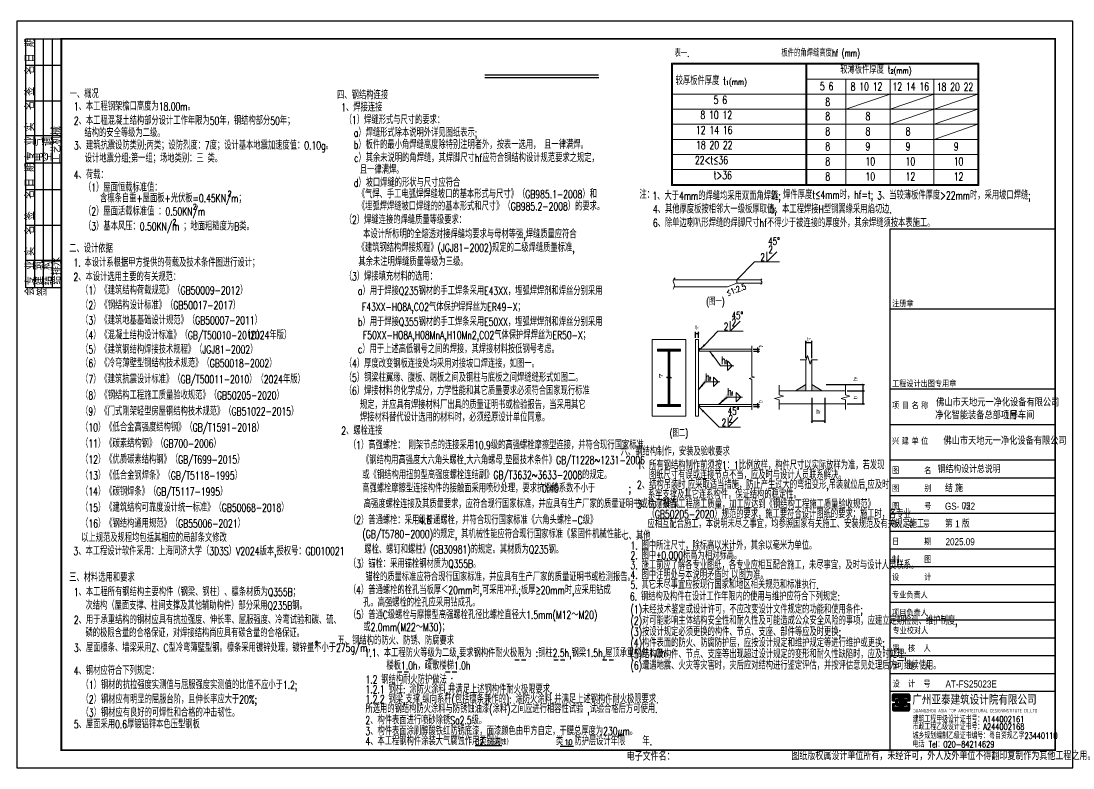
# Model space of a CAD drawing. Extents: x 250899 to 636064, y 268083 to 317384.
# Drawn here: x 576897 to 636064, y 271733 to 313733 of the extents above; entities that cross this region are included whole.
import ezdxf
from ezdxf.enums import TextEntityAlignment as Align

# ---------------------------------------------------------------- set-up
doc = ezdxf.new("R2010")
doc.units = 0
doc.header["$LTSCALE"] = 1000
doc.header["$MEASUREMENT"] = 0
doc.linetypes.add('HIDDEN', pattern=[0.375, 0.25, -0.125])
for name, color, linetype in [('13', 13, 'Continuous'), ('14', 14, 'Continuous'), ('_0', 7, 'Continuous'), ('DIM_SYMB', 3, 'Continuous'), ('PUB_TEXT', 7, 'Continuous'), ('PUB_TITLE', 4, 'Continuous'), ('TK', 7, 'HIDDEN'), ('填写', 3, 'Continuous')]:
    doc.layers.add(name, color=color, linetype=linetype)
doc.layers.add('TXT', color=2, linetype='Continuous', lineweight=20)
doc.styles.add('_HZTXT', font='gs_txt.shx', dxfattribs={"width": 0.8, "bigfont": 'gs_hztxt.shx'})
doc.styles.add('_TXT-1', font='TXT-1.shx', dxfattribs={"width": 0.6})
doc.styles.add('A', font='romans.shx', dxfattribs={"width": 0.7, "bigfont": 'hzdx.shx'})
doc.styles.add('DIM_FONT', font='SIMPLEX.shx', dxfattribs={"width": 0.8})
doc.styles.add('HT', font='simhei.ttf')
doc.styles.add('HZDX', font='txt.shx', dxfattribs={"width": 0.7, "bigfont": 'hztxt.shx'})
doc.styles.add('HZTXT', font='txt.shx', dxfattribs={"bigfont": 'hztxt.shx'})
doc.styles.add('hztxt0', font='romans.shx', dxfattribs={"bigfont": 'gbcbig0.shx'})
doc.styles.get("Standard").update_dxf_attribs({"font": 'gbenor.shx', "bigfont": 'gbcbig0.shx'})
doc.styles.add('宋体', font='SimSun.ttf', dxfattribs={"width": 0.7})
doc.styles.add('标注', font='civil-jg.shx', dxfattribs={"width": 0.8, "bigfont": 'hz-jg.shx'})
doc.dimstyles.new('1-100', dxfattribs={"dimscale": 100, "dimtxt": 2.5, "dimasz": 0.9, "dimexe": 0.9, "dimexo": 0.9, "dimgap": 0.63, "dimtad": 1, "dimdec": 0, "dimzin": 0, "dimdsep": 46, "dimtxsty": '标注', "dimblk": 'ARCHTICK', "dimcen": 0, "dimclrt": 7, "dimadec": 0, "dimazin": 0, "dimtfac": 1, "dimtdec": 0, "dimtix": 1, "dimtmove": 2, "dimatfit": 3, "dimfxl": 1, "dimtolj": 1, "dimtzin": 0, "dimarcsym": 0})
doc.dimstyles.new('1-150', dxfattribs={"dimscale": 150, "dimtxt": 2.5, "dimasz": 0.9, "dimexe": 0.9, "dimexo": 0.9, "dimgap": 0.63, "dimtad": 1, "dimdec": 0, "dimzin": 4, "dimdsep": 46, "dimtxsty": 'DIM_FONT', "dimblk": 'ARCHTICK', "dimcen": 0.09, "dimclrt": 7, "dimazin": 0, "dimtfac": 1, "dimtdec": 0, "dimtix": 1, "dimtmove": 2, "dimatfit": 3, "dimfxl": 1, "dimtolj": 1, "dimtzin": 0, "dimarcsym": 0})

# ---------------------------------------------------------------- blocks, each defined once
blk = doc.blocks.new('A$C393D5F54')
at = {"layer": '14'}
for p, q in [((0, 446), (0, 14446)), ((0, 14446), (2000, 14446)), ((500, 446), (500, 14446)), ((1000, 446), (1000, 14446)), ((1500, 446), (1500, 14446)), ((2000, 446), (2000, 14446)), ((2000, 12946), (0, 12946)), ((2000, 10946), (0, 10946)), ((2000, 8990), (0, 8990)), ((2000, 7446), (0, 7446)), ((2000, 5946), (0, 5946)), ((2000, 3946), (0, 3946)), ((2000, 1990), (0, 1990)), ((2000, 446), (0, 446))]:
    blk.add_line(p, q, dxfattribs=at)
at = {"layer": '14', "style": 'HZTXT', "width": 0.85}
for s, p in [('日 期', (462, 13105)), ('签  名', (466, 11238)), ('实  名', (466, 9238)), ('工艺机械', (1953, 7471)), ('专 业', (472, 7598)), ('电 气', (957, 7540)), ('空 调', (1460, 7558)), ('日 期', (462, 6105)), ('签  名', (466, 4238)), ('实  名', (466, 2238)), ('专 业', (480, 598)), ('建 筑', (967, 592)), ('结 构', (1470, 597)), ('给排水', (1970, 629)), ('会', (470, -3)), ('签', (1174, -27))]:
    blk.add_text(s, height=450, rotation=90, dxfattribs=at).set_placement(p)
blk = doc.blocks.new('弘吉车间2')
at = {"layer": '14'}
h = blk.add_hatch(dxfattribs=at)
h.set_pattern_fill('ANSI31', color=256, scale=100, angle=135, style=0)
h.set_pattern_definition([(180, (-226475.39, -78017.824), (-3e-15, -12.5), [])])
edge = h.paths.add_edge_path()
edge.add_line((-9011, 2855), (-9011, 2773))
edge.add_line((-9011, 2773), (-9152, 2773))
edge.add_line((-9152, 2773), (-9152, 3084))
edge.add_arc((-9062, 3084), 90, 90, 180, ccw=False)
edge.add_line((-9062, 3174), (-8271, 3174))
edge.add_arc((-8271, 3084), 90, 0, 90, ccw=False)
edge.add_line((-8181, 3084), (-8181, 2768))
edge.add_line((-8181, 2768), (-8311, 2768))
edge.add_line((-8311, 2768), (-8311, 2862))
edge.add_line((-8311, 2862), (-8282, 2862))
edge.add_line((-8282, 2862), (-8268, 2862))
edge.add_line((-8268, 2862), (-8268, 3074))
edge.add_line((-8268, 3074), (-9055, 3074))
edge.add_line((-9055, 3074), (-9055, 2855))
edge.add_line((-9055, 2855), (-9011, 2855))
h.paths.add_polyline_path([(-8629, 2622), (-8629, 3030), (-8321, 3030), (-8321, 2942), (-8535, 2942), (-8535, 2855), (-8362, 2855), (-8362, 2525), (-8542, 2525), (-8542, 2442), (-8320, 2442), (-8320, 2365), (-8628, 2365), (-8628, 2526), (-8697, 2526), (-8697, 2365), (-9006, 2365), (-9006, 2442), (-8784, 2442), (-8784, 2525), (-8963, 2525), (-8963, 2855), (-8790, 2855), (-8790, 2942), (-9004, 2942), (-9004, 3030), (-8697, 3030), (-8697, 2622)])
h.paths.add_polyline_path([(-8874, 2772), (-8776, 2772), (-8776, 2616), (-8874, 2616)], flags=16)
h.paths.add_polyline_path([(-8452, 2772), (-8549, 2772), (-8549, 2616), (-8452, 2616)], flags=16)
edge = h.paths.add_edge_path()
edge.add_line((-9011, 2525), (-9011, 2607))
edge.add_line((-9011, 2607), (-9152, 2607))
edge.add_line((-9152, 2607), (-9152, 2296))
edge.add_arc((-9062, 2296), 90, 180, 270)
edge.add_line((-9062, 2206), (-8271, 2206))
edge.add_arc((-8271, 2296), 90, 270, 360)
edge.add_line((-8181, 2296), (-8181, 2612))
edge.add_line((-8181, 2612), (-8311, 2612))
edge.add_line((-8311, 2612), (-8311, 2518))
edge.add_line((-8311, 2518), (-8282, 2518))
edge.add_line((-8282, 2518), (-8268, 2518))
edge.add_line((-8268, 2518), (-8268, 2306))
edge.add_line((-8268, 2306), (-9055, 2306))
edge.add_line((-9055, 2306), (-9055, 2525))
edge.add_line((-9055, 2525), (-9011, 2525))
for p, q in [((-9300, 29320), (-9300, 0)), ((-9300, 29320), (0, 29320)), ((-9300, 24820), (0, 24820)), ((-9300, 20320), (0, 20320)), ((-9300, 18320), (0, 18320)), ((-9300, 16320), (0, 16320)), ((-9300, 15320), (0, 15320)), ((-9300, 14320), (0, 14320)), ((-9300, 13320), (0, 13320)), ((-9300, 12320), (0, 12320)), ((-9300, 11320), (0, 11320)), ((-9300, 10320), (0, 10320)), ((-9300, 9320), (0, 9320)), ((-9300, 8320), (0, 8320)), ((-9300, 7320), (0, 7320)), ((-9300, 6320), (0, 6320)), ((-9300, 5320), (0, 5320)), ((-9300, 4320), (0, 4320)), ((-9300, 3320), (0, 3320)), ((-9300, 3320), (0, 3320))]:
    blk.add_line(p, q, dxfattribs=at)
for points in [[(-9011, 2855), (-9011, 2773), (-9152, 2773), (-9152, 3084, -0.414214), (-9062, 3174), (-8271, 3174, -0.414214), (-8181, 3084), (-8181, 2768), (-8311, 2768), (-8311, 2862), (-8282, 2862), (-8268, 2862), (-8268, 3074), (-9055, 3074), (-9055, 2855)], [(-9011, 2525), (-9011, 2607), (-9152, 2607), (-9152, 2296, 0.414214), (-9062, 2206), (-8271, 2206, 0.414214), (-8181, 2296), (-8181, 2612), (-8311, 2612), (-8311, 2518), (-8282, 2518), (-8268, 2518), (-8268, 2306), (-9055, 2306), (-9055, 2525)]]:
    blk.add_lwpolyline(points, format="xyb", close=True, dxfattribs=at)
blk.add_lwpolyline([(-8629, 2622), (-8629, 2622), (-8629, 3030), (-8321, 3030), (-8321, 2942), (-8535, 2942), (-8535, 2855), (-8362, 2855), (-8362, 2525), (-8542, 2525), (-8542, 2442), (-8320, 2442), (-8320, 2365), (-8628, 2365), (-8628, 2526), (-8697, 2526), (-8697, 2365), (-9006, 2365), (-9006, 2442), (-8784, 2442), (-8784, 2525), (-8963, 2525), (-8963, 2855), (-8790, 2855), (-8790, 2942), (-9004, 2942), (-9004, 3030), (-8697, 3030), (-8697, 2622), (-8629, 2622)], dxfattribs=at)
for points in [[(-8874, 2772), (-8776, 2772), (-8776, 2616), (-8874, 2616)], [(-8452, 2772), (-8549, 2772), (-8549, 2616), (-8452, 2616)]]:
    blk.add_lwpolyline(points, close=True, dxfattribs=at)
at = {"layer": '13', "color": 7, "style": '_HZTXT', "width": 0.85}
for s, height, p in [('佛山市天地元一净化设备有限公司', 417.91, (-6694, 19336)), ('净化智能装备总部项目-', 417.91, (-6750, 18616)), ('1号车间', 417.9, (-2815, 18616)), ('佛山市天地元一净化设备有限公司', 417.91, (-6282, 17179)), ('结 施', 400, (-6198, 14522)), ('GS-  /22', 400, (-6198, 13522)), ('第 1 版', 400, (-6198, 12522)), ('2025.09', 400, (-6166, 11522)), ('AT-FS25023E', 400, (-6166, 3522))]:
    blk.add_text(s, height=height, dxfattribs=at).set_placement(p)
at = {"layer": '13', "style": 'HZTXT', "width": 0.7}
for s, p in [('建筑工程甲级设计证书号：A144002161', (-8015, 1568)), ('市政工程乙级设计证书号：A244002168', (-8015, 1144)), ('城乡规划编制乙级证书编号：粤自资规乙字23440110', (-8015, 639)), ('电话 Tel：020-84214629', (-8015, 159))]:
    blk.add_text(s, height=350, rotation=359.99972, dxfattribs=at).set_placement(p)
at = {"layer": '14'}
for s, height, style, width, p in [('注册章', 350, '宋体', 0.82, (-9173, 24949)), ('工程设计出图专用章', 350, '宋体', 0.82, (-9173, 20449)), ('项', 350, '宋体', 0.82, (-9176, 19220)), ('目', 350, '宋体', 0.82, (-8632, 19220)), ('名', 350, '宋体', 0.82, (-8081, 19220)), ('称', 350, '宋体', 0.82, (-7542, 19220)), ('兴', 350, '宋体', 0.82, (-9176, 17220)), ('建', 350, '宋体', 0.82, (-8632, 17220)), ('单', 350, '宋体', 0.82, (-8081, 17220)), ('位', 350, '宋体', 0.82, (-7542, 17220)), ('图      名', 350, '宋体', 0.82, (-9176, 15566)), ('图      别', 350, '宋体', 0.82, (-9176, 14566)), ('图      号', 350, '宋体', 0.82, (-9176, 13566)), ('版  本  号', 350, '宋体', 0.82, (-9176, 12566)), ('日      期', 350, '宋体', 0.82, (-9176, 11566)), ('制      图', 350, '宋体', 0.82, (-9176, 10566)), ('设      计', 350, '宋体', 0.82, (-9176, 9566)), ('专业负责人', 350, '宋体', 0.82, (-9176, 8566)), ('项目负责人', 350, '宋体', 0.82, (-9176, 7566)), ('专业校对人', 350, '宋体', 0.82, (-9149, 6566, -24845)), ('审  核  人', 350, '宋体', 0.82, (-9149, 5566, -24845)), ('审  定  人', 350, '宋体', 0.82, (-9149, 4566, -24845)), ('设  计  号', 350, '宋体', 0.82, (-9149, 3566, -24845)), ('广州亚泰建筑设计院有限公司', 480, 'HT', 0.8, (-8033, 2612))]:
    blk.add_text(s, height=height, dxfattribs=dict(at, style=style, width=width)).set_placement(p)
at = {"layer": '14', "width": 0.8}
blk.add_text('GUANGZHOU ASIA TOP ARCHITECTURAL DESIGNINSTITUTE CO.,LTD', height=198, rotation=359.99972, dxfattribs=at).set_placement((-7987, 2124, -24845))
at = {"layer": '14', "style": 'hztxt0'}
for s, p in [('电子文件名：', (-24105, -584)), ('图纸版权属设计单位所有，未经许可，外人及外单位不得翻印复制作为其他工程之用。', (-14838, -548))]:
    blk.add_text(s, height=450, rotation=359.99972, dxfattribs=at).set_placement(p)
blk = doc.blocks.new('_ArchTick')
at = {"color": 0, "linetype": 'ByBlock', "const_width": 0.4}
blk.add_lwpolyline([(-0.5, -0.5), (0.5, 0.5)], dxfattribs=at)
blk = doc.blocks.new('*D202')
at = {"layer": 'Defpoints', "color": 0, "transparency": 16777216}
for p in [(623273, 292938), (623273, 292207), (624252, 292207)]:
    blk.add_point(p, dxfattribs=at)
at = {"layer": 'TXT', "color": 0, "lineweight": -2, "transparency": 16777216}
for p, q in [((623363, 292938), (624342, 292938)), ((624252, 292938), (624252, 292207)), ((623363, 292207), (624342, 292207))]:
    blk.add_line(p, q, dxfattribs=at)
at = {"layer": 'TXT', "color": 0, "lineweight": -2, "transparency": 16777216, "xscale": 90, "yscale": 90, "zscale": 90}
for p, rotation in [((624252, 292938), 90), ((624252, 292207), 270)]:
    blk.add_blockref('_ArchTick', p, dxfattribs=dict(at, rotation=rotation))
at = {"layer": 'TXT', "color": 7, "transparency": 16777216, "insert": (623817, 292573), "char_height": 250, "attachment_point": 5, "rotation": 90, "style": '标注'}
blk.add_mtext('\\A1;t{\\H0.5x;1}', dxfattribs=at)
blk = doc.blocks.new('*D203')
at = {"layer": 'Defpoints', "color": 0, "transparency": 16777216}
for p in [(622095, 293296), (623273, 292938), (624252, 292938)]:
    blk.add_point(p, dxfattribs=at)
at = {"layer": 'TXT', "color": 0, "lineweight": -2, "transparency": 16777216}
for p, q in [((622185, 293296), (624342, 293296)), ((623363, 292938), (624342, 292938)), ((624252, 293296), (624252, 292938))]:
    blk.add_line(p, q, dxfattribs=at)
at = {"layer": 'TXT', "color": 0, "lineweight": -2, "transparency": 16777216, "xscale": 90, "yscale": 90, "zscale": 90}
for p, rotation in [((624252, 293296), 90), ((624252, 292938), 270)]:
    blk.add_blockref('_ArchTick', p, dxfattribs=dict(at, rotation=rotation))
at = {"layer": 'TXT', "color": 7, "transparency": 16777216, "insert": (623837, 293596), "char_height": 250, "attachment_point": 5, "rotation": 90, "style": '标注'}
blk.add_mtext('\\A1;h{\\H0.5x;f}', dxfattribs=at)
blk = doc.blocks.new('*D204')
at = {"layer": 'Defpoints', "color": 0, "transparency": 16777216}
for p in [(621372, 292639), (622102, 292639), (621372, 291228)]:
    blk.add_point(p, dxfattribs=at)
at = {"layer": 'TXT', "color": 0, "lineweight": -2, "transparency": 16777216}
for p, q in [((621372, 292549), (621372, 291138)), ((622102, 292549), (622102, 291138)), ((622102, 291228), (621372, 291228))]:
    blk.add_line(p, q, dxfattribs=at)
at = {"layer": 'TXT', "color": 0, "lineweight": -2, "transparency": 16777216, "xscale": 90, "yscale": 90, "zscale": 90, "rotation": 180}
blk.add_blockref('_ArchTick', (621372, 291228), dxfattribs=at)
at = {"layer": 'TXT', "color": 0, "lineweight": -2, "transparency": 16777216, "xscale": 90, "yscale": 90, "zscale": 90}
blk.add_blockref('_ArchTick', (622102, 291228), dxfattribs=at)
at = {"layer": 'TXT', "color": 7, "transparency": 16777216, "insert": (621741, 291769), "char_height": 250, "attachment_point": 5, "style": '标注'}
blk.add_mtext('\\A1;h{\\H0.5x;f}', dxfattribs=at)
blk = doc.blocks.new('*D205')
at = {"layer": 'Defpoints', "color": 0, "transparency": 16777216}
for p in [(621372, 295662), (621040, 294683), (621372, 294683)]:
    blk.add_point(p, dxfattribs=at)
at = {"layer": 'TXT', "color": 0, "lineweight": -2, "transparency": 16777216}
for p, q in [((621040, 294773), (621040, 295752)), ((621040, 295662), (621372, 295662)), ((621372, 294773), (621372, 295752))]:
    blk.add_line(p, q, dxfattribs=at)
at = {"layer": 'TXT', "color": 0, "lineweight": -2, "transparency": 16777216, "xscale": 90, "yscale": 90, "zscale": 90, "rotation": 180}
blk.add_blockref('_ArchTick', (621040, 295662), dxfattribs=at)
at = {"layer": 'TXT', "color": 0, "lineweight": -2, "transparency": 16777216, "xscale": 90, "yscale": 90, "zscale": 90}
blk.add_blockref('_ArchTick', (621372, 295662), dxfattribs=at)
at = {"layer": 'TXT', "color": 7, "transparency": 16777216, "insert": (621206, 295850), "char_height": 250, "attachment_point": 5, "style": '标注'}
blk.add_mtext('\\A1;t{\\H0.5x;2}', dxfattribs=at)
blk = doc.blocks.new('*D206')
at = {"layer": 'Defpoints', "color": 0, "transparency": 16777216}
for p in [(613294, 293694), (613392, 293694), (613392, 293680)]:
    blk.add_point(p, dxfattribs=at)
at = {"layer": 'TXT', "color": 0, "lineweight": -2, "transparency": 16777216}
for p, q in [((613294, 293680), (613204, 293680)), ((613294, 293680), (613392, 293680)), ((613294, 293604), (613294, 293590)), ((613392, 293680), (613482, 293680)), ((613392, 293604), (613392, 293590))]:
    blk.add_line(p, q, dxfattribs=at)
at = {"layer": 'TXT', "color": 0, "lineweight": -2, "transparency": 16777216, "xscale": 90, "yscale": 90, "zscale": 90}
blk.add_blockref('_ArchTick', (613294, 293680), dxfattribs=at)
at = {"layer": 'TXT', "color": 0, "lineweight": -2, "transparency": 16777216, "xscale": 90, "yscale": 90, "zscale": 90, "rotation": 180}
blk.add_blockref('_ArchTick', (613392, 293680), dxfattribs=at)
at = {"layer": 'TXT', "color": 7, "transparency": 16777216, "insert": (612884, 293791), "char_height": 250, "attachment_point": 5, "style": '标注'}
blk.add_mtext('\\A1;t{\\H0.5x;w}', dxfattribs=at)
blk = doc.blocks.new('*D207')
at = {"layer": 'Defpoints', "color": 0, "transparency": 16777216}
for p in [(614994, 296162), (614830, 295822), (614994, 295822)]:
    blk.add_point(p, dxfattribs=at)
at = {"layer": 'TXT', "color": 0, "lineweight": -2, "transparency": 16777216}
for p, q in [((614830, 295912), (614830, 296252)), ((614830, 296162), (614994, 296162)), ((614994, 295912), (614994, 296252))]:
    blk.add_line(p, q, dxfattribs=at)
at = {"layer": 'TXT', "color": 0, "lineweight": -2, "transparency": 16777216, "xscale": 90, "yscale": 90, "zscale": 90, "rotation": 180}
blk.add_blockref('_ArchTick', (614830, 296162), dxfattribs=at)
at = {"layer": 'TXT', "color": 0, "lineweight": -2, "transparency": 16777216, "xscale": 90, "yscale": 90, "zscale": 90}
blk.add_blockref('_ArchTick', (614994, 296162), dxfattribs=at)
at = {"layer": 'TXT', "color": 7, "transparency": 16777216, "insert": (614912, 296518), "char_height": 250, "attachment_point": 5, "style": '标注'}
blk.add_mtext('\\A1;t{\\H0.5x;e}', dxfattribs=at)
blk = doc.blocks.new('*D208')
at = {"layer": 'Defpoints', "color": 0, "transparency": 16777216}
for p in [(617994, 295277), (617997, 295165), (618334, 295165)]:
    blk.add_point(p, dxfattribs=at)
at = {"layer": 'TXT', "color": 0, "lineweight": -2, "transparency": 16777216}
for p, q in [((618084, 295277), (618424, 295277)), ((618334, 295277), (618334, 295367)), ((618334, 295277), (618334, 295165)), ((618087, 295165), (618424, 295165)), ((618334, 295165), (618334, 295075))]:
    blk.add_line(p, q, dxfattribs=at)
at = {"layer": 'TXT', "color": 0, "lineweight": -2, "transparency": 16777216, "xscale": 90, "yscale": 90, "zscale": 90}
for p, rotation in [((618334, 295277), 270), ((618334, 295165), 90)]:
    blk.add_blockref('_ArchTick', p, dxfattribs=dict(at, rotation=rotation))
at = {"layer": 'TXT', "color": 7, "transparency": 16777216, "insert": (618501, 295447), "char_height": 250, "attachment_point": 5, "rotation": 90, "style": '标注'}
blk.add_mtext('\\A1;t{\\H0.5x;f}', dxfattribs=at)
blk = doc.blocks.new('*D209')
at = {"layer": 'Defpoints', "color": 0, "transparency": 16777216}
for p in [(617994, 292164), (617997, 292052), (618334, 292052)]:
    blk.add_point(p, dxfattribs=at)
at = {"layer": 'TXT', "color": 0, "lineweight": -2, "transparency": 16777216}
for p, q in [((618084, 292164), (618424, 292164)), ((618087, 292052), (618424, 292052)), ((618334, 292164), (618334, 292254)), ((618334, 292164), (618334, 292052)), ((618334, 292052), (618334, 291962))]:
    blk.add_line(p, q, dxfattribs=at)
at = {"layer": 'TXT', "color": 0, "lineweight": -2, "transparency": 16777216, "xscale": 90, "yscale": 90, "zscale": 90}
for p, rotation in [((618334, 292164), 270), ((618334, 292052), 90)]:
    blk.add_blockref('_ArchTick', p, dxfattribs=dict(at, rotation=rotation))
at = {"layer": 'TXT', "color": 7, "transparency": 16777216, "insert": (618501, 292335), "char_height": 250, "attachment_point": 5, "rotation": 90, "style": '标注'}
blk.add_mtext('\\A1;t{\\H0.5x;f}', dxfattribs=at)

msp = doc.modelspace()

# ---------------------------------------------------------------- hatches: boundary and pattern name
at = {"layer": 'TXT'}
h = msp.add_hatch(dxfattribs=at)
h.set_pattern_fill('ANSI32', color=0, scale=225.684374, style=0)
h.set_pattern_definition([(45, (167679.674, -206695.32), (-59.843607, 59.843607), []), (45, (167719.57, -206695.32), (-59.843607, 59.843607), [])])
h.paths.add_polyline_path([(613983.5, 295276.9), (612702.6, 295276.9), (612702.6, 295164.9), (613983.5, 295164.9)])
h.paths.add_polyline_path([(613391.8, 295164.9), (613294.3, 295164.9), (613294.3, 292164.5), (613391.8, 292164.5)])
h.paths.add_polyline_path([(613983.5, 292164.5), (612702.6, 292164.5), (612702.6, 292052.4), (613983.5, 292052.4)])
for points in [[(614994.3, 295340.6), (614994.3, 295164.9), (615104.8, 295276.9, 0.1050115)], [(614994.3, 291988.8), (614994.3, 292164.5), (615104.8, 292052.4, -0.1050115)]]:
    msp.add_hatch(color=0, dxfattribs=at).paths.add_polyline_path(points)
h = msp.add_hatch(color=0, dxfattribs=at)
h.paths.add_polyline_path([(620449.9, 292937.7), (621039.9, 292937.7), (621039.9, 293295.6)])
h.paths.add_polyline_path([(621962, 292937.7), (621372, 293295.6), (621372, 292937.7)])

# ---------------------------------------------------------------- linework, layer by layer
at = {"color": 6}
for p, q in [((602439.8, 272990.3), (603949.3, 272990.3)), ((607216, 272955.5), (607970.8, 272955.5))]:
    msp.add_line(p, q, dxfattribs=at)
at = {"layer": 'DIM_SYMB', "const_width": 70}
msp.add_lwpolyline([(602980, 310696), (609391, 310696)], dxfattribs=at)
at = {"layer": 'DIM_SYMB'}
msp.add_lwpolyline([(602980, 310556), (609391, 310556)], dxfattribs=at)
at = {"layer": 'PUB_TITLE'}
msp.add_lwpolyline([(576664.1, 271733.2), (636064.1, 271733.2), (636064.1, 313733.2), (576664.1, 313733.2)], close=True, dxfattribs=at)
at = {"layer": 'PUB_TITLE', "const_width": 100}
msp.add_lwpolyline([(579164.1, 272733.2), (635064.1, 272733.2), (635064.1, 312733.2), (579164.1, 312733.2)], close=True, dxfattribs=at)
at = {"layer": 'TK'}
for p, q in [((599798.3, 277862.3), (600165, 277862.3)), ((604664.6, 277821.1), (605420.4, 277821.1)), ((606864.3, 277821.1), (607620.1, 277821.1)), ((609594.1, 277821.1), (610349.9, 277821.1)), ((598070.4, 277144.3), (598826.1, 277144.3)), ((600774.9, 277144.3), (601530.6, 277144.3))]:
    msp.add_line(p, q, dxfattribs=at)
at = {"layer": 'TXT', "color": 0}
for p, q in [((613480.2, 311367), (630778.2, 311367)), ((613480.2, 311367), (613480.2, 304483.6)), ((613536.6, 311310.5), (630721.8, 311310.5)), ((613536.6, 311310.5), (613536.6, 304540)), ((621041.1, 311310.5), (621041.1, 304540)), ((621097.5, 311310.5), (621097.5, 304540)), ((630721.8, 311310.5), (630721.8, 304540)), ((630778.2, 311367), (630778.2, 304483.6)), ((621097.5, 310464.2), (630721.8, 310464.2)), ((623297.9, 310464.2), (623297.9, 304540)), ((625780.4, 310464.2), (625780.4, 304540)), ((628239.2, 310464.2), (628239.2, 304540)), ((613536.6, 309617.9), (630721.8, 309617.9)), ((623297.9, 308771.6), (625780.4, 309617.9)), ((625780.4, 308771.6), (628263, 309617.9)), ((628263, 308771.6), (630721.8, 309617.9)), ((613536.6, 308771.6), (630721.8, 308771.6)), ((625780.4, 307925.3), (628263, 308771.6)), ((628263, 307925.3), (630721.8, 308771.6)), ((613536.6, 307925.3), (630721.8, 307925.3)), ((628263, 307079), (630721.8, 307925.3)), ((613536.6, 307079), (630721.8, 307079)), ((613536.6, 306232.6), (630721.8, 306232.6)), ((613536.6, 305386.3), (630721.8, 305386.3)), ((613480.2, 304483.6), (630778.2, 304483.6)), ((613536.6, 304540), (630721.8, 304540)), ((618845.8, 300187.9), (618845.8, 300749.9)), ((618845.8, 300187.9), (619407.8, 300749.9)), ((618148.5, 300187.9), (619565.1, 300187.9)), ((613588.9, 299175.8), (617214.3, 299175.8)), ((616638.9, 299175.8), (618516.2, 299175.8)), ((616638.9, 298793.1), (617162.3, 298988.5)), ((617162.3, 298988.5), (617162.3, 299175.8)), ((617162.3, 298988.5), (618549.4, 298988.5)), ((613631.1, 298793.1), (616638.9, 298793.1)), ((616788.4, 296289.1), (617350.3, 296851)), ((616788.4, 296289.1), (616788.4, 296851)), ((616091, 296289.1), (617507.7, 296289.1)), ((614290.9, 295822.3), (612395.1, 295822.3)), ((612395.1, 295822.3), (612395.1, 291507.1)), ((613983.5, 295276.9), (612702.6, 295276.9)), ((612702.6, 295276.9), (612702.6, 295164.9)), ((613983.5, 295276.9), (613983.5, 295164.9)), ((614290.9, 295822.3), (614290.9, 291507.1)), ((614830, 295822.3), (614830, 291507.1)), ((614830, 295822.3), (614994.3, 295822.3)), ((614994.3, 295822.3), (614994.3, 291507.1)), ((614994.3, 295164.9), (615104.8, 295276.9)), ((615351.2, 295529.3), (615104.2, 295275.6)), ((615104.8, 295276.9), (618000.2, 295276.9)), ((613983.5, 295164.9), (612702.6, 295164.9)), ((613294.3, 295164.9), (613294.3, 292164.5)), ((613391.8, 295164.9), (613391.8, 292164.5)), ((614994.3, 295164.9), (618000.2, 295164.9)), ((615837.5, 294883.2), (615623.1, 295164.9)), ((621039.9, 294683.1), (621039.9, 292937.7)), ((621372, 294683.1), (621372, 292937.7)), ((616245, 294347.6), (616989.3, 294347.6)), ((616899.4, 294347.6), (616629.7, 294617.4)), ((616629.7, 294347.6), (616629.7, 294617.4)), ((616899.4, 294347.6), (616629.7, 294077.9)), ((616629.7, 294347.6), (616629.7, 294077.9)), ((616107.1, 293448.7), (615847.1, 293708.7)), ((615847.1, 293448.7), (615847.1, 293708.7)), ((615379.2, 293448.7), (616193.8, 293448.7)), ((616107.1, 293448.7), (615847.1, 293188.7)), ((615847.1, 293448.7), (615847.1, 293188.7)), ((619529.8, 292937.7), (623273, 292937.7)), ((621039.9, 293295.6), (620449.9, 292937.7)), ((621372, 293295.6), (621962, 292937.7)), ((616595.4, 292583.3), (617475.2, 292583.3)), ((617388.5, 292583.3), (617128.6, 292843.3)), ((617128.6, 292583.3), (617128.6, 292843.3)), ((617388.5, 292583.3), (617128.6, 292323.4)), ((617128.6, 292583.3), (617128.6, 292323.4)), ((613983.5, 292164.5), (612702.6, 292164.5)), ((612702.6, 292052.4), (612702.6, 292164.5)), ((613983.5, 292052.4), (612702.6, 292052.4)), ((613983.5, 292052.4), (613983.5, 292164.5)), ((614994.3, 292164.5), (618000.2, 292164.5)), ((614994.3, 292164.5), (615104.8, 292052.4)), ((614994.3, 292052.4), (618000.2, 292052.4)), ((623273, 292207.5), (619529.8, 292207.5)), ((614290.9, 291507.1), (612395.1, 291507.1)), ((614994.3, 291507.1), (614830, 291507.1)), ((616665.3, 290889.9), (616665.3, 291431.6)), ((616665.3, 290889.9), (617207, 291431.6)), ((616161.4, 290889.9), (617358.6, 290889.9))]:
    msp.add_line(p, q, dxfattribs=at)
at = {"layer": 'TXT', "color": 0, "extrusion": (0, 0, -1)}
msp.add_line((615297.4, 291760.8), (615048.1, 292012.1), dxfattribs=at)
at = {"layer": 'TXT', "color": 0}
for points in [[(615351.2, 295529.3), (616091, 296289.1)], [(618000.2, 295466.5), (618000.2, 293752.7), (618149.2, 293705.3), (617851.3, 293624.1), (618000.2, 293576.7), (618000.2, 291862.9)], [(615837.5, 294883.2), (616245, 294347.6)], [(620724, 294683.1), (621059.2, 294683.1), (621138.2, 294931.4), (621273.6, 294434.9), (621352.6, 294683.1), (621687.9, 294683.1)], [(619529.8, 293253.6), (619529.8, 292719.3), (619778, 292640.3), (619281.5, 292504.9), (619529.8, 292425.9), (619529.8, 291891.5)], [(623273, 293253.6), (623273, 292719.3), (623521.3, 292640.3), (623024.8, 292504.9), (623273, 292425.9), (623273, 291891.5)]]:
    msp.add_lwpolyline(points, dxfattribs=at)
at = {"layer": 'TXT', "color": 0, "extrusion": (0, 0, -1)}
msp.add_lwpolyline([(-615297.4, 291760.8), (-616161.4, 290889.9)], dxfattribs=at)
at = {"layer": 'TXT', "color": 0}
msp.add_arc((614899.7, 295048.5), 307, 48.072094, 72.051069, dxfattribs=at)
for points, knots in [([(613694.3, 299296), (613637.2, 299243.8), (613525.8, 299141.9), (613696, 298912.9), (613619.1, 298750.7), (613571.7, 298650.7)], [0, 0, 0, 0, 201.0135278, 392.4350221, 700.1627303, 700.1627303, 700.1627303, 700.1627303]), ([(618572.5, 299245.5), (618542.7, 299218.8), (618482.6, 299165.1), (618600.1, 299057), (618544.9, 298973.6), (618511.3, 298922.8)], [0, 0, 0, 0, 100.5067639, 202.2747743, 360.2538886, 360.2538886, 360.2538886, 360.2538886])]:
    msp.add_open_spline(points, degree=3, knots=knots, dxfattribs=at)
for points in [[(615308.9, 295572.3), (615393.4, 295489.9), (615104.2, 295277.5)], [(615887.2, 294919.6), (615793.5, 294847.8), (615625, 295164.7)], [(615178.3, 293304.7), (615268.3, 293228.4), (614994.3, 292996.6)], [(616346.8, 292441.5), (616424.3, 292352.5), (616118.6, 292164.5)], [(615332.3, 291806), (615247.6, 291723.8), (615043.4, 292018.9)]]:
    msp.add_solid(points, dxfattribs=at)

# ---------------------------------------------------------------- block references
at = {"layer": '14', "color": 6}
msp.add_blockref('A$C393D5F54', (577164.1, 298287.6), dxfattribs=at)
at = {"layer": '_0'}
msp.add_blockref('弘吉车间2', (635064.1, 272733.2), dxfattribs=at)

# ---------------------------------------------------------------- texts
at = {"layer": '13', "color": 7, "style": '_HZTXT', "width": 0.85}
for s, p in [('钢结构设计总说明', (628449.9, 288326.8)), ('05', (629795.3, 286276))]:
    msp.add_text(s, height=400, dxfattribs=at).set_placement(p)
at = {"layer": 'PUB_TEXT', "style": '_TXT-1', "width": 0.6}
msp.add_text('2', height=224.1, dxfattribs=at).set_placement((593442.7, 278865.4), align=Align.TOP_LEFT)
at = {"layer": 'TXT', "color": 0, "style": 'A', "width": 0.7}
for s, height, p in [('表一.', 389.98, (613656.1, 311729.1)), ('板件的角焊缝高度hf (mm)', 389.983, (619665.4, 311743.7)), ('一、概况', 450, (579629.6, 309399.4)), ('四、钢结构连接', 450, (594674.3, 309341.7)), ('1、本工程钢架檐口高度为18.00m。', 450, (579868.2, 308705)), ('1、焊接连接', 450, (594906.6, 308651.8)), ('8', 450, (622138, 308956.5)), ('2、本工程混凝土结构部分设计工作年限为50年，钢结构部分50年；', 450, (579868.2, 307903.1)), ('  （1）焊缝形式与尺寸的要求：', 450, (594672.2, 307942.6)), ('8', 450, (622138, 308152.7)), ('8', 450, (624394.9, 308152.7)), ('结构的安全等级为二级。', 450, (580463.4, 307215.2)), ('    a）焊缝形式除本说明外详见图纸表示;', 450, (594672.2, 307229.2)), ('8', 450, (622138, 307306.4)), ('8', 450, (624394.9, 307306.4)), ('8', 450, (626651.7, 307306.4)), ('3、建筑抗震设防类别:丙类；设防烈度：7度；设计基本地震加速度值：0.10g。', 450, (579868.2, 306515)), ('    b）板件的最小角焊缝高度除特别注明者外，按表一选用， 且一律满焊。', 450, (594672.2, 306551.4)), ('8', 450, (622138, 306460.1)), ('9', 450, (624394.9, 306460.1)), ('9', 450, (626651.7, 306460.1)), ('9', 450, (629359.9, 306460.1)), ('设计地震分组:第一组；场地类别：三 类。', 450, (580483.7, 305785.7)), ('    c）其余未说明的角焊缝，其焊脚尺寸hf应符合钢结构设计规范要求之规定，', 450, (594688.6, 305808.2)), ('8', 450, (622138, 305613.8)), ('10', 450, (624394.9, 305613.8)), ('10', 450, (626651.7, 305613.8)), ('10', 450, (629359.9, 305613.8)), ('4、荷载：', 450, (579868.2, 304858.5)), ('且一律满焊。', 450, (595955.2, 305142.7)), ('    d）坡口焊缝的形状与尺寸应符合', 450, (594672.2, 304417.2)), ('8', 450, (622138, 304767.5)), ('10', 450, (624394.9, 304767.5)), ('12', 450, (626651.7, 304767.5)), ('12', 450, (629359.9, 304767.5)), ('（1）屋面恒载标准值：', 450, (580439.2, 304144.9)), ('2', 300, (588513.2, 303883.2)), ('《气焊、手工电弧焊焊缝坡口的基本形式与尺寸》（GB985.1-2008）和', 450, (595837.4, 303771.3)), ('注：', 450, (611680.3, 303743.3)), ('1、大于4mm的焊缝均采用双面角焊缝;', 450, (612407.8, 303673)), ('2、焊件厚度t≤4mm时，hf=t;', 450, (619082, 303733.7)), ('3、当较薄板件厚度>22mm时，采用坡口焊缝;', 450, (625050.2, 303706.8)), ('含檩条自重+屋面板+光伏板=0.45KN/m；', 450, (581341.7, 303539.7)), ('《埋弧焊焊缝坡口焊缝的的基本形式和尺寸》（GB985.2-2008）的要求。', 450, (595838.7, 303087.9)), ('（2）屋面活载标准值 ：0.50KN/m', 450, (580439.2, 302803.4)), ('2', 300, (586556.7, 303145.1)), ('4、其他厚度板按相邻大一级板厚取值;', 450, (612437.2, 302926.4)), ('5、本工程焊接H型钢翼缘采用焰切边.', 450, (619026.2, 302925.6)), ('（3）基本风压：0.50KN/m ；地面粗糙度为B类。', 450, (580439.2, 301963.9)), ('2', 300, (585417.1, 302292.3)), ('  （2）焊缝连接的焊缝质量等级要求：', 450, (594672.2, 302328.1)), ('6、除单边喇叭形焊缝的焊脚尺寸hf不得少于被连接的厚度外，其余焊缝须按本表施工。', 450, (612435.1, 302152.7)), ('   本设计所标明的全熔透对接焊缝均要求与母材等强,焊缝质量应符合', 450, (595433.2, 301522.6)), ('二、设计依据', 450, (579605.6, 300716.5)), ('《建筑钢结构焊接规程》(JGJ81-2002)规定的二级焊缝质量标准,', 450, (595827.5, 300761.2)), ('45%%d', 415.98, (618924.9, 301144.3)), ('2', 416, (618930.1, 300674.1)), ('1. 本设计系根据甲方提供的荷载及技术条件图进行设计；', 450, (579844.2, 299921.6)), ('其余未注明焊缝质量等级为三级。', 450, (595872, 299967.9)), ('2、本设计选用主要的有关规范：', 450, (579844.2, 299115.8)), ('  （3）焊接填充材料的选用：', 450, (594672.2, 299145.2)), ('  （1）《建筑结构荷载规范》（GB50009-2012）', 450, (579844.2, 298364)), ('     a）用于焊接Q235钢材的手工焊条采用E43XX，埋弧焊焊剂和焊丝分别采用', 450, (594672.2, 298332.2)), ('(图一)', 389.98, (615436.3, 297759)), ('  （2）《钢结构设计标准》（GB50017-2017）', 450, (579844.2, 297523)), ('F43XX-HO8A,CO2气体保护焊焊丝为ER49-X；', 450, (596075.8, 297429.9)), ('  （3）《建筑地基基础设计规范》（GB50007-2011）', 450, (579844.2, 296677.9)), ('     b）用于焊接Q355钢材的手工焊条采用E50XX，埋弧焊焊剂和焊丝分别采用', 450, (594672.2, 296591.4)), ('45%%d', 415.98, (616867.5, 296968.6)), ('2', 416, (616872.7, 296570.1)), ('  （4）《混凝土结构设计标准》（GB/T50010-2010）', 450, (579844.2, 295839.8)), ('（2024年版）', 450, (589376.9, 295845.7)), ('F50XX-HO8A,H08MnA,H10Mn2,CO2气体保护焊焊丝为ER50-X；', 450, (596129.3, 295848.4)), ('  （5）《建筑钢结构焊接技术规程》（JGJ81-2002）', 450, (579844.2, 295035)), ('     c）用于上述高低钢号之间的焊接，其焊接材料按低钢号考虑。', 450, (594672.2, 295061.6)), ('  （6）《冷弯薄壁型钢结构技术规范》（GB50018-2002）', 450, (579844.2, 294264.7)), ('  （4）厚度改变钢板连接处均采用对接坡口焊连接，如图一。', 450, (594672.2, 294245.3)), ('h', 431.6, (616280.4, 294443.4)), ('f', 215.8, (616514.6, 294443.4)), ('  （7）《建筑抗震设计标准》（GB/T50011-2010）（2024年版）', 450, (579844.2, 293362.5)), ('  （5）钢梁柱翼缘、腹板、端板之间及钢柱与底板之间焊缝缝形式如图二。', 450, (594672.2, 293454.5)), ('h', 416, (615392.3, 293505.9)), ('f', 208, (615618.1, 293505.9)), ('  （8）《钢结构工程施工质量验收规范》（GB50205-2020）', 450, (579844.2, 292460.3)), ('  （6）焊接材料的化学成分，力学性能和其它质量要求必须符合国家现行标准', 450, (594672.2, 292715.3)), ('h', 416, (616629.5, 292675.6)), ('f', 208, (616855.3, 292675.6)), ('规定，并应具有焊接材料厂出具的质量证明书或检验报告，当采用其它', 450, (595960, 291924.6)), ('  （9）《门式刚架轻型房屋钢结构技术规范》（GB51022-2015）', 450, (579844.2, 291558)), ('焊接材料替代设计选用的材料时，必须经原设计单位同意。', 450, (595960, 291220.8)), ('45%%d', 415.98, (616643.7, 291593.5)), ('  （10）《低合金高强度结构钢》（GB/T1591-2018）', 450, (579844.2, 290655.8)), ('2', 416, (616688, 291160.8)), ('2、螺栓连接', 450, (594906.6, 290474.8)), ('(图二)', 389.98, (613381.4, 290368.4)), ('  （11）《碳素结构钢》（GB700-2006）', 450, (579844.2, 289753.6)), ('  （1）高强螺栓： 刚架节点的连接采用10.9级的高强螺栓摩擦型连接，并符合现行国家标准', 450, (594906.6, 289660.4)), ('  （12）《优质碳素结构钢》（GB/T699-2015）', 450, (579844.2, 288851.3)), ('《钢结构用高强度大六角头螺栓.大六角螺母.垫圈技术条件》GB/T1228~1231-2006', 450, (596074.7, 288818.2)), ('六、钢结构制作，安装及验收要求', 450, (610623.1, 289299.6)), ('1、所有钢结构制作前须按1：1比例放样，构件尺寸以实际放样为准，若发现', 450, (611544.6, 288531.8)), ('  （13）《低合金钢焊条》（GB/T5118-1995）', 450, (579844.2, 287949.1)), ('或《钢结构用扭剪型高强度螺栓连结副》GB/T3632~3633-2008的规定。', 450, (596093.7, 287981.6)), ('图纸尺寸有误或连接节点不当，应及时与设计人员联系解决。', 450, (612216, 287981.8)), ('  （14）《碳钢焊条》（GB/T5117-1995）', 450, (579844.2, 287046.9)), ('高强螺栓摩擦型连接构件的接触面采用喷砂处理，要求抗滑移系数不小于        ;', 450, (596087.7, 287233.2)), ('2、结构吊装时,应采取适当措施，防止产生过大的弯扭变形,吊装就位后,应及时', 450, (611544.6, 287431.8)), ('系牢支撑及其它连系构件，保证结构的稳定性。', 450, (612155, 286881.8)), ('  （15）《建筑结构可靠度设计统一标准》（GB50068-2018）', 450, (579844.2, 286144.6)), ('  高强度螺栓连接及其质量要求，应符合现行国家标准，并应具有生产厂家的质量证明书或检测报告。', 450, (595742.1, 286351.8)), ('3、为了确保工程施工质量，加工应达到《钢结构工程施工质量验收规范》', 450, (611544.6, 286331.8)), ('  （2）普通螺栓：采用4.6', 450, (594906.6, 285442.9)), ('级普通螺栓，并符合现行国家标准《六角头螺栓-C级》', 450, (599254.2, 285442.9)), ('（GB50205-2020）规范的要求，施工要符合设计图纸的要求；施工时，各专业', 450, (612136.7, 285781.8)), ('  （16）《钢结构通用规范》（GB55006-2021）', 450, (579844.2, 285252.1)), ('(GB/T5780-2000)的规定, 其机械性能应符合现行国家标准《紧固件机械性能、', 450, (596099, 284658.9)), ('应相互配合施工，本说明未尽之事宜，均参照国家有关施工、安装规范及有关规定施工。', 450, (612133, 285231.8)), ('以上规范及规程均包括其相应的局部条文修改', 450, (580278.1, 284448.2)), ('七、其他', 450, (610665.7, 284562.2)), ('3、本工程设计软件采用：上海同济大学（3D3S）V2024版本,授权号：GD010021', 450, (579844.2, 283700.7)), ('螺栓、螺钉和螺柱》(GB30981)的规定。其材质为Q235钢。', 450, (596206.8, 283791.6)), ('1. 图中所注尺寸，除标高以米计外，其余以毫米为单位。', 450, (611176.4, 284012.2)), ('  （3）锚栓：采用锚栓钢材质为Q355B。', 450, (594906.6, 282991.7)), ('2. 图中%%P0.000标高为相对标高。', 450, (611176.4, 283462.2)), ('3. 施工前应了解各专业图纸，各专业应相互配合施工，未尽事宜，及时与设计人员联系。', 450, (611176.4, 282912.2)), ('4. 图中注明处与本说明矛盾时,以图为准。', 450, (611176.4, 282362.2)), ('三、材料选用和要求', 450, (579605.6, 282215.8)), ('  锚栓的质量标准应符合现行国家标准，并应具有生产厂家的质量证明书或检测报告。', 450, (595834.3, 282244.9)), ('5. 其它未尽事宜应按现行国家和地区相关规范和标准执行.', 450, (611176.4, 281812.2)), ('1、本工程所有钢结构主要构件（钢梁、钢柱）、檩条材质为Q355B；', 450, (579866.8, 281400.7)), ('  （4）普通螺栓的栓孔当板厚＜20mm时,可采用冲孔;板厚≥20mm时,应采用钻成', 450, (594906.6, 281511.6)), ('6. 钢结构及构件在设计工作年限内的使用与维护应符合下列规定:', 450, (611141.9, 281147)), ('次结构（屋面支撑、柱间支撑及其他辅助构件）部分采用Q235B钢。', 450, (580523, 280637.5)), ('孔。高强螺栓的栓孔应采用钻成孔。', 450, (596136.4, 280810.2)), ('  （5）普通C级螺栓与摩擦型高强螺栓孔径比螺栓直径大1.5mm(M12～M20)', 450, (594906.6, 280113)), ('(1)未经技术鉴定或设计许可，不应改变设计文件规定的功能和使用条件;', 450, (611176.4, 280420.8)), ('2、用于承重结构的钢材应具有抗拉强度、伸长率、屈服强度、冷弯试验和碳、硫、', 450, (579866.8, 279828.1)), ('或2.0mm(M22～M30)；', 450, (596150.2, 279423.5)), ('(2)对可能影响主体结构安全性和耐久性及可能造成公众安全风险的事项，应建立定期检测、维护制度;', 450, (611176.4, 279788.7)), ('磷的极限含量的合格保证，对焊接结构尚应具有碳含量的合格保证。', 450, (580523, 279094.5)), ('(3)按设计规定必须更换的构件、节点、支座、部件等应及时更换;', 450, (611176.4, 279156.6)), ('3、屋面檩条、墙梁采用Z、C型冷弯簿壁型钢。檩条采用镀锌处理，镀锌量不小于275g/m；', 450, (579866.8, 278268.5)), ('五、钢结构的防火、防锈、防腐要求', 450, (594701.4, 278670.1)), ('(4)构件表面的防火、防腐防护层，应按设计规定和维护规定等进行维护或更换;', 450, (611176.4, 278538)), ('1.1、本工程防火等级为二级,要求钢构件耐火极限为 :钢柱2.5h,钢梁1.5h,屋顶承重构件1.0h，', 450, (596217.4, 277973.5)), ('(5)结构及构件、节点、支座等出现超过设计规定的变形和耐久性缺陷时，应及时处理;', 450, (611176.4, 277902.8)), ('楼板1.0h，疏散楼梯1.0h', 450, (597447.5, 277265.1)), ('(6)遭遇地震、火灾等灾害时，灾后应对结构进行鉴定评估，并按评估意见处理后方可继续使用。', 450, (611176.4, 277270.7)), ('4、钢材应符合下列规定：', 450, (579866.8, 276976.3)), ('1.2 钢结构耐火防护做法 :', 450, (596268.7, 276479)), ('  （1）钢材的抗拉强度实测值与屈服强度实测值的比值不应小于1.2;', 450, (579866.8, 276175.8)), ('1.2.1 钢柱: 涂防火涂料,并满足上述钢构件耐火极限要求.', 450, (596268.7, 275929)), ('  （2）钢材应有明显的屈服台阶，且伸长率应大于20%%%;', 450, (579866.8, 275362.8)), ('1.2.2 钢梁,支撑,纵向系杆(包括檩条兼作的): 涂防火涂料,并满足上述钢构件耐火极限要求.', 450, (596268.7, 275379)), ('所选用的钢结构防火涂料与防锈蚀油漆(涂料)之间应进行相容性试验 ,试验合格后方可使用.', 450, (596268.7, 274829)), ('  （3）钢材应有良好的可焊性和合格的冲击韧性。', 450, (579866.8, 274615.3)), ('2、构件表面进行喷砂除锈Sa2.5级。', 450, (596265.1, 274189)), ('3、构件表面涂刷醇酸铁红防锈底漆，面漆颜色由甲方自定，干膜总厚度为230μm。', 450, (596265.1, 273583))]:
    msp.add_text(s, height=height, dxfattribs=at).set_placement(p)
for p in [(618733.4, 300244.1), (616676, 296345.3), (616557, 290944.1)]:
    msp.add_text('2', height=416, dxfattribs=at).set_placement(p, align=Align.RIGHT)
msp.add_text('≤1:2.5', height=324.8, rotation=20.477617, dxfattribs=at).set_placement((616629.7, 298272.7))
at = {"layer": 'TXT', "color": 1, "style": 'A', "width": 0.7}
msp.add_text('0.40', height=450, dxfattribs=at).set_placement((606199.7, 287226.7))
at = {"layer": 'TXT', "style": 'A', "width": 0.7}
for s, p in [('5、屋面采用0.6厚镀铝锌本色压型钢板', (579866.8, 273965.3)), ('4、本工程钢构件涂装大气腐蚀作用类别为             类 ，防护层设计年限    年.', (596265.1, 273017))]:
    msp.add_text(s, height=450, dxfattribs=at).set_placement(p)
at = {"layer": 'TXT', "color": 0, "char_height": 450, "attachment_point": 1, "style": 'A'}
for s, insert, width in [('较薄板件厚度 t{\\H0.5x;2\\H1.458x;(mm)}', (622976, 311232.5), 5093.721), ('较厚板件厚度 t{\\H0.5x;1\\H1.458x;(mm)}', (613714.8, 310598.5), 4932.616), ('5 6', (621832.5, 310290), 1465.82), ('8 10 12', (623558.1, 310274), 2580.917), ('12 14 16', (625915, 310274), 2580.917), ('18 20 22', (628402.8, 310252.7), 2543.681), ('5 6', (615853.4, 309522), 1226.259), ('8 10 12', (615110.4, 308675.7), 4860.113), ('12 14 16', (614860, 307829.3), 3391.752), ('18 20 22', (614864.1, 306983), 4860.113), ('22<t≤36', (614802.1, 306136.7), 4860.113), ('t>36', (615853.4, 305290.4), 4860.113)]:
    msp.add_mtext(s, dxfattribs=dict(at, insert=insert, width=width))
at = {"layer": '填写', "color": 4, "style": 'HZDX', "width": 0.8}
for s, p in [('C2（弱腐蚀）', (602437.8, 273042.5)), ('10', (607461.6, 273031.2))]:
    msp.add_text(s, height=300, dxfattribs=at).set_placement(p)

# ---------------------------------------------------------------- dimensions: what is measured, and where the dimension line sits
at = {"layer": 'TXT', "color": 0}
for base, p1, p2, text, picture, middle in [((614994.3, 296161.7), (614830, 295822.3), (614994.3, 295822.3), 't{\\H0.5x;e}', '*D207', (614912.1, 296518.2)), ((613391.8, 293680.2), (613294.3, 293694.1), (613391.8, 293694.1), 't{\\H0.5x;w}', '*D206', (612883.7, 293791.2))]:
    dim = msp.add_linear_dim(base=base, p1=p1, p2=p2, text=text, dimstyle='1-100', dxfattribs=at)
    dim.commit()
    dim.dimension.update_dxf_attribs({"geometry": picture, "text_midpoint": middle, "dimtype": 160})
dim = msp.add_linear_dim(base=(621372, 295662.2), p1=(621039.9, 294683.1), p2=(621372, 294683.1), text='t{\\H0.5x;2}', dimstyle='1-100', dxfattribs=at)
dim.commit()
dim.dimension.update_dxf_attribs({"geometry": '*D205', "text_midpoint": (621205.9, 295850.2)})
for base, p1, p2, angle, text, picture, middle in [((618333.7, 295164.9), (617994.4, 295276.9), (617997.4, 295164.9), 270, 't{\\H0.5x;f}', '*D208', (618500.8, 295447.2)), ((624252.1, 292937.7), (622094.5, 293295.6), (623273, 292937.7), 270, 'h{\\H0.5x;f}', '*D203', (623837.1, 293596)), ((624252.1, 292207.5), (623273, 292937.7), (623273, 292207.5), 270, 't{\\H0.5x;1}', '*D202', (623817, 292572.6)), ((618333.7, 292052.4), (617994.4, 292164.5), (617997.4, 292052.4), 270, 't{\\H0.5x;f}', '*D209', (618500.8, 292334.8)), ((621372, 291228.4), (622102.1, 292639), (621372, 292639), 180, 'h{\\H0.5x;f}', '*D204', (621740.9, 291768.6))]:
    dim = msp.add_linear_dim(base=base, p1=p1, p2=p2, angle=angle, text=text, dimstyle='1-100', dxfattribs=at)
    dim.commit()
    dim.dimension.update_dxf_attribs({"geometry": picture, "text_midpoint": middle, "dimtype": 160})

# ---------------------------------------------------------------- leaders
for points, dimstyle, override in [([(617161.7, 299174.5), (618148.5, 300187.9)], '1-150', {"dimtxsty": 'A'}), ([(614994.3, 292996.6), (615379.2, 293448.7)], '1-100', {"dimscale": 5, "dimtxt": 480, "dimasz": 200, "dimexe": 50, "dimtxsty": 'A'}), ([(616118.6, 292164.5), (616595.4, 292583.3)], '1-100', {"dimscale": 5, "dimtxt": 480, "dimasz": 200, "dimexe": 50, "dimtxsty": 'A'})]:
    msp.add_leader(points, dimstyle=dimstyle, override=override, dxfattribs=at)

doc.saveas('drawing.dxf')
